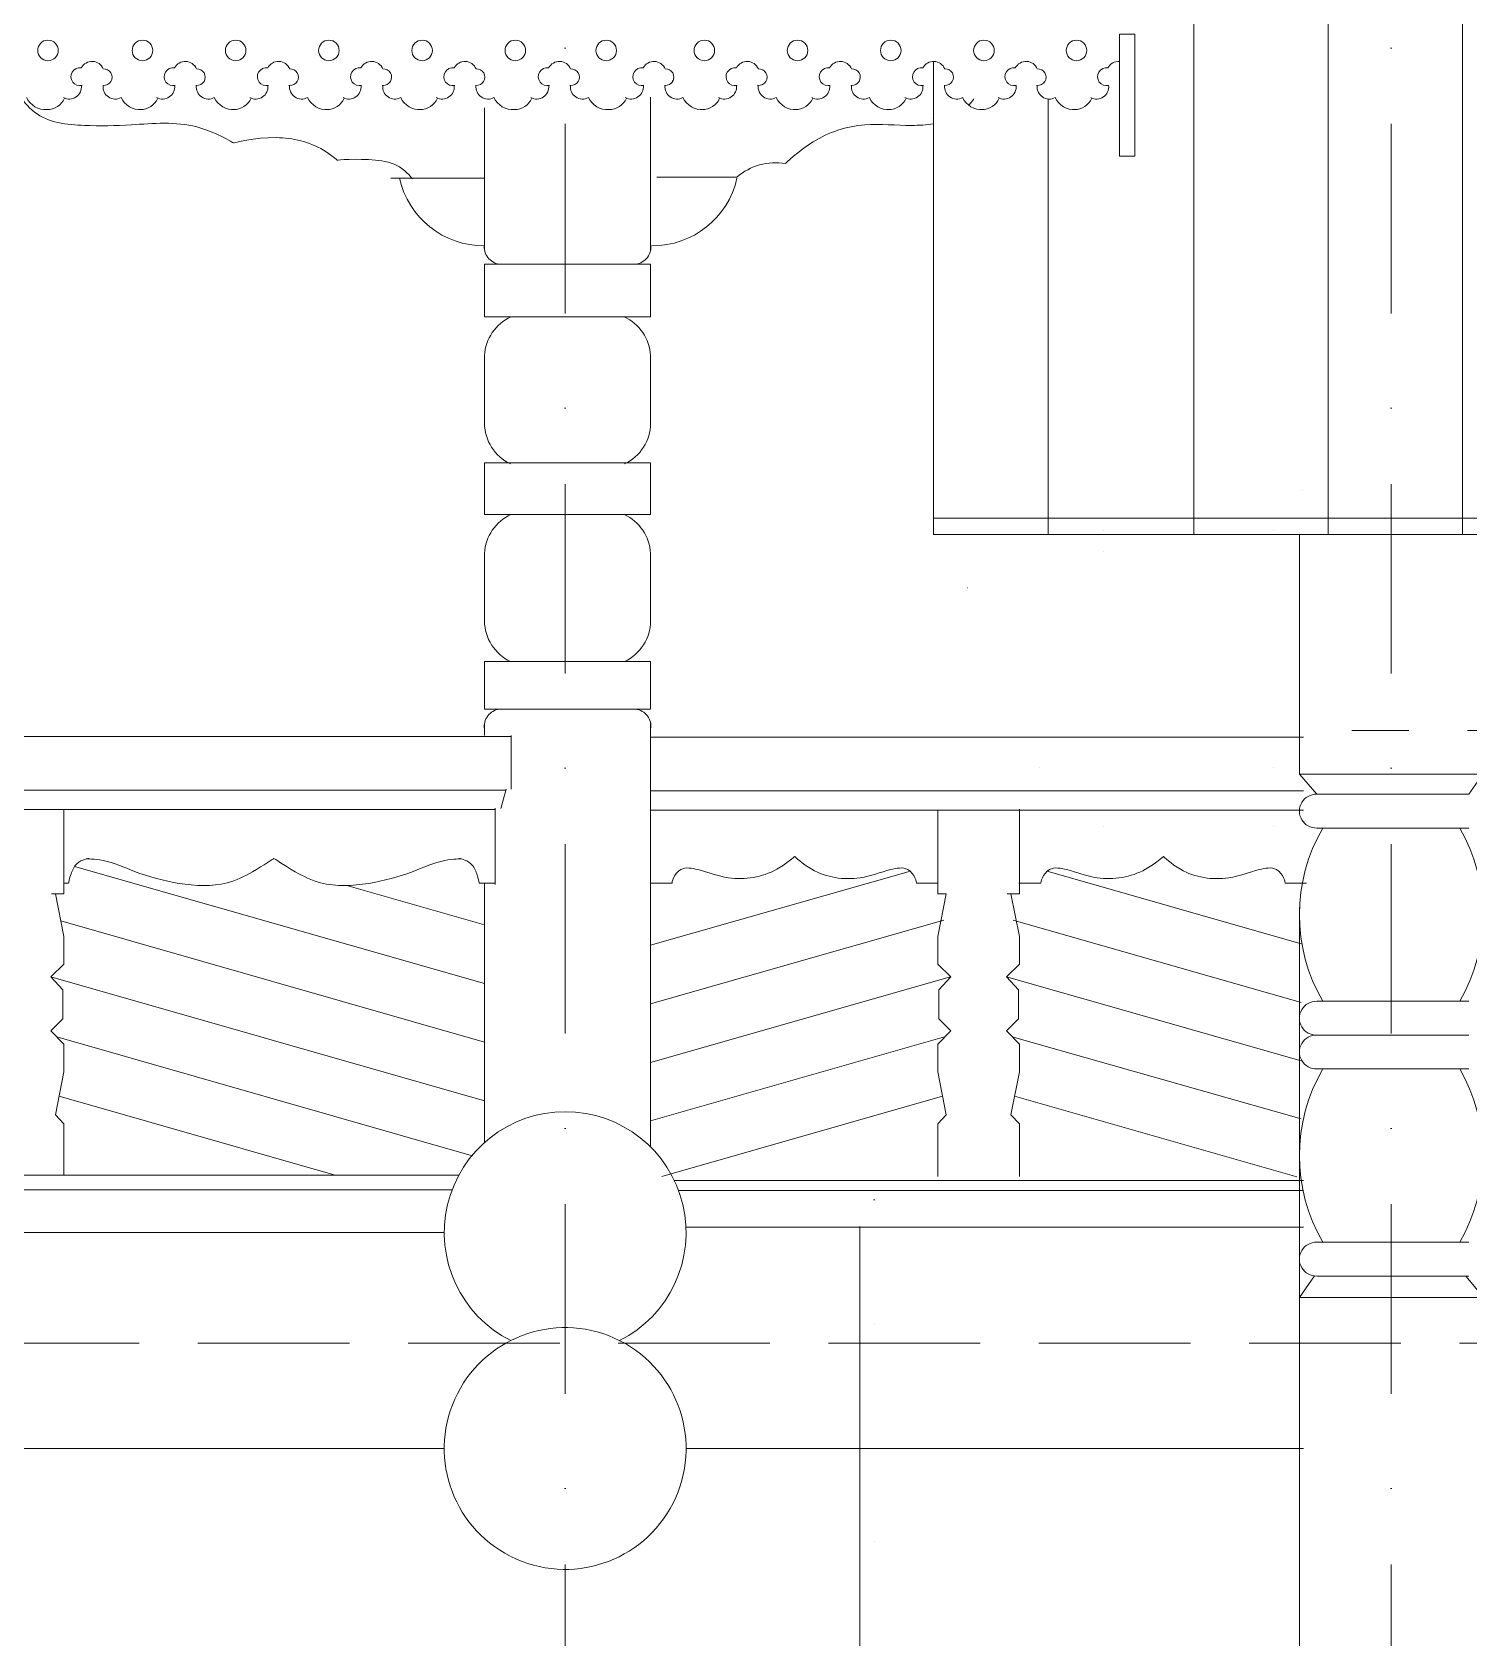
# Model space of a CAD drawing. Header units: millimetres. Extents: x 2399 to 111977, y 1313 to 59551.
# Drawn here: x 104448 to 107121, y 31197 to 34186 of the extents above; entities that cross this region are included whole.
import ezdxf

# ---------------------------------------------------------------- set-up
doc = ezdxf.new("R2010")
doc.units = ezdxf.units.MM
for name, pattern in [('Крупный пунктир', [634.99999, 0, -634.99999]), ('Невидимая', [391.222223, 282.222223, -109]), ('Штрихпунктирная', [670.277762, 352.777767, -176.388884, 0, -141.111112])]:
    doc.linetypes.add(name, pattern=pattern)
doc.layers.add('main line', color=7, linetype='Continuous', lineweight=13)

msp = doc.modelspace()

# ---------------------------------------------------------------- linework, layer by layer
at = {"layer": 'main line', "color": 7, "linetype": 'Continuous', "lineweight": 13}
for p, q in [((106609.5711, 33250.5556), (106609.5711, 34933.2878)), ((106859.5711, 33250.5556), (106859.5711, 34933.2878)), ((107109.5711, 33250.5556), (107109.5711, 34933.2878)), ((106471.2698, 34182.0647), (106471.2698, 33955.0295)), ((106499.8866, 34182.0647), (106471.2698, 34182.0647)), ((106499.8866, 33955.0295), (106499.8866, 34182.0647)), ((106125.3454, 33250.5556), (106125.3454, 34131.364)), ((105639.3514, 34093.0499), (105639.3514, 34095.5481)), ((105598.9423, 33780.7071), (105598.9423, 34064.7463)), ((106338.6589, 33250.5556), (106338.6589, 34061.3954)), ((105289.8298, 33780.7071), (105289.8298, 34045.2227)), ((106471.2698, 33955.0295), (106499.8866, 33955.0295)), ((105610.2961, 33916.2091), (105759.5966, 33916.2091)), ((105289.8298, 33656.1504), (105289.8298, 33754.0654)), ((105289.8298, 33754.0654), (105598.9423, 33754.0654)), ((105598.9423, 33656.1504), (105598.9423, 33754.0654)), ((105289.8298, 33656.1504), (105598.9423, 33656.1504)), ((105289.8298, 33457.8088), (105289.8298, 33583.6037)), ((105598.9423, 33457.8088), (105598.9423, 33583.6037)), ((105598.9423, 33457.8088), (105598.9423, 33583.6037)), ((105289.8298, 33288.2381), (105289.8298, 33383.9204)), ((105289.8298, 33383.9204), (105598.9423, 33383.9204)), ((105598.9423, 33288.2381), (105598.9423, 33383.9204)), ((105289.8298, 33288.2381), (105598.9423, 33288.2381)), ((109609.5711, 33281.2261), (106125.3454, 33281.2261)), ((109609.5711, 33250.5556), (106125.3454, 33250.5556)), ((106806.0837, 33250.5556), (106806.0837, 32804.4376)), ((105289.8298, 33089.8966), (105289.8298, 33215.6914)), ((105598.9423, 33089.8966), (105598.9423, 33215.6914)), ((105598.9423, 33089.8966), (105598.9423, 33215.6914)), ((106806.0837, 33230.2291), (106806.0837, 32804.4376)), ((105289.8298, 32925.6526), (105289.8298, 33014.3259)), ((105289.8298, 33014.3259), (105598.9423, 33014.3259)), ((105598.9423, 32925.6526), (105598.9423, 33014.3259)), ((105289.8298, 32925.6526), (105598.9423, 32925.6526)), ((105289.8298, 32876.4857), (105289.8298, 32899.0109)), ((105598.9423, 32110.4894), (105598.9423, 32899.0109)), ((105339.4876, 32874.9179), (103479.6821, 32874.9179)), ((105339.4876, 32876.4857), (105339.4876, 32776.6149)), ((105598.9423, 32873.6148), (106813.5056, 32873.6148)), ((106838.295, 32767.2861), (106806.0837, 32804.4376)), ((107147.5503, 32804.4376), (106806.0837, 32804.4376)), ((106838.295, 32767.2861), (106806.0837, 32804.4376)), ((107121.3472, 32767.2861), (107147.5503, 32804.4376)), ((105329.7707, 32775.047), (103479.6821, 32775.047)), ((105330.1908, 32776.6149), (105320.5572, 32740.6618)), ((105598.9423, 32773.744), (106813.5056, 32773.744)), ((107121.3472, 32767.2861), (106838.295, 32767.2861)), ((107121.3472, 32767.2861), (106838.295, 32767.2861)), ((107121.3472, 32767.2861), (106838.295, 32767.2861)), ((107121.3472, 32767.2861), (106838.295, 32767.2861)), ((105309.7088, 32739.094), (103503.1365, 32739.094)), ((104507.0796, 32739.5555), (104507.0796, 32582.0589)), ((105309.7088, 32741.1233), (105309.7088, 32599.048)), ((105598.9423, 32737.7909), (106813.5056, 32737.7909)), ((106133.5207, 32736.5035), (106133.5207, 32582.0589)), ((106284.9765, 32739.5555), (106284.9765, 32582.0589)), ((106806.0837, 32737.8097), (106806.0837, 32733.862)), ((106806.0837, 32737.8097), (106806.0837, 32733.862)), ((106838.295, 32704.3856), (107121.3472, 32704.3856)), ((106838.295, 32704.3856), (107121.3472, 32704.3856)), ((106838.295, 32704.3856), (107121.3472, 32704.3856)), ((106838.295, 32704.3856), (107121.3472, 32704.3856)), ((105289.8298, 32414.8874), (104527.2741, 32632.9916)), ((105598.9423, 32486.0821), (106082.2363, 32624.3642)), ((106809.149, 32488.8727), (106336.7522, 32624.0369)), ((104507.0796, 32582.0589), (104484.1458, 32582.0589)), ((104491.4912, 32582.0589), (104507.0796, 32502.3137)), ((104507.0796, 32601.7128), (104515.9531, 32601.7128)), ((105289.8298, 32523.9046), (105033.4363, 32597.265)), ((105309.7088, 32601.7128), (105280.128, 32601.7128)), ((105289.8298, 32118.8403), (105289.8298, 32601.7128)), ((105598.9423, 32601.7128), (105638.7003, 32601.7128)), ((106133.5207, 32601.7128), (106093.7627, 32601.7128)), ((106149.109, 32582.0589), (106133.5207, 32582.0589)), ((106149.109, 32582.0589), (106133.5207, 32502.3137)), ((106284.9765, 32582.0589), (106262.0427, 32582.0589)), ((106269.3882, 32582.0589), (106284.9765, 32502.3137)), ((106284.324, 32601.7128), (106324.082, 32601.7128)), ((106284.9765, 32601.7128), (106324.7345, 32601.7128)), ((106819.5549, 32601.7128), (106779.7969, 32601.7128)), ((106806.0837, 32556.6521), (106806.0837, 31248.3266)), ((105289.8298, 32305.8703), (104501.3813, 32531.4644)), ((105598.9423, 32377.0649), (106144.354, 32533.1204)), ((106809.149, 32379.8556), (106273.4906, 32533.1204)), ((104507.0796, 32502.3137), (104507.0796, 32450.8703)), ((106133.5207, 32502.3137), (106133.5207, 32450.8703)), ((106284.9765, 32502.3137), (106284.9765, 32450.8703)), ((104507.0796, 32450.8703), (104483.0442, 32427.3757)), ((106133.5207, 32450.8703), (106157.556, 32427.3757)), ((106284.9765, 32450.8703), (106260.9411, 32427.3757)), ((104483.0442, 32427.3757), (104505.464, 32403.4063)), ((105289.8298, 32196.8531), (104483.1284, 32427.6699)), ((104505.464, 32403.4063), (104505.464, 32349.4395)), ((105598.9423, 32268.0478), (106156.8194, 32427.6699)), ((106157.556, 32427.3757), (106135.1362, 32403.4063)), ((106135.1362, 32403.4063), (106135.1362, 32349.4395)), ((106260.9411, 32427.3757), (106283.361, 32403.4063)), ((106809.149, 32270.8384), (106261.0253, 32427.6699)), ((106283.361, 32403.4063), (106283.361, 32349.4395)), ((107121.3472, 32381.7772), (106838.295, 32381.7772)), ((107121.3472, 32381.7772), (106838.295, 32381.7772)), ((104482.9487, 32326.9242), (104505.464, 32349.4395)), ((106157.6515, 32326.9242), (106135.1362, 32349.4395)), ((106260.8456, 32326.9242), (106283.361, 32349.4395)), ((104507.0796, 32301.9756), (104482.9487, 32326.9242)), ((105264.834, 32094.9878), (104493.9416, 32315.5588)), ((105598.9423, 32159.0306), (106146.0061, 32315.5588)), ((106133.5207, 32301.9756), (106157.6515, 32326.9242)), ((106284.9765, 32301.9756), (106260.8456, 32326.9242)), ((106809.149, 32162.7499), (106271.8386, 32315.5588)), ((106838.295, 32318.8767), (107121.3472, 32318.8767)), ((107121.3472, 32318.8767), (106838.295, 32318.8767)), ((107121.3472, 32318.8767), (106838.295, 32318.8767)), ((106838.295, 32318.8767), (107121.3472, 32318.8767)), ((104507.0796, 32250.5322), (104507.0796, 32301.9756)), ((106133.5207, 32250.5322), (106133.5207, 32301.9756)), ((106284.9765, 32250.5322), (106284.9765, 32301.9756)), ((106838.295, 32255.9762), (107121.3472, 32255.9762)), ((106838.295, 32255.9762), (107121.3472, 32255.9762)), ((104491.4912, 32170.787), (104507.0796, 32250.5322)), ((106149.109, 32170.787), (106133.5207, 32250.5322)), ((106269.3882, 32170.787), (106284.9765, 32250.5322)), ((105011.7484, 32058.3846), (104498.24, 32205.3117)), ((105619.7916, 32055.9789), (106141.7077, 32205.3117)), ((106801.3374, 32055.0392), (106276.1369, 32205.3117)), ((104491.4912, 32170.787), (104507.0796, 32154.0257)), ((106149.109, 32170.787), (106133.3272, 32154.0257)), ((106269.3882, 32170.787), (106284.9765, 32154.0257)), ((104507.0796, 32154.0257), (104507.0796, 32058.3846)), ((106133.5207, 32154.2895), (106133.5207, 32055.9789)), ((106284.9765, 32154.0257), (106284.9765, 32055.9789)), ((105242.1086, 32058.3846), (103535.5029, 32058.3846)), ((105642.8954, 32048.4575), (106813.5056, 32048.4575)), ((105229.5419, 32030.9133), (103515.7974, 32030.9133)), ((105650.89, 32029.6102), (106813.5056, 32029.6102)), ((105664.7295, 31961.6963), (106813.5056, 31961.6963)), ((105987.9623, 31962.3715), (105987.9623, 31147.551)), ((105214.9716, 31951.2621), (103515.7974, 31951.2621)), ((106838.295, 31933.3678), (107121.3472, 31933.3678)), ((106838.295, 31933.3678), (107121.3472, 31933.3678)), ((106838.295, 31933.3678), (107121.3472, 31933.3678)), ((106838.295, 31933.3678), (107121.3472, 31933.3678)), ((106834.2009, 31870.6284), (106806.0837, 31830.607)), ((106834.2009, 31870.6284), (106806.0837, 31830.607)), ((107121.3472, 31870.4673), (106838.295, 31870.4673)), ((107121.3472, 31870.4673), (106838.295, 31870.4673)), ((107121.3472, 31870.4673), (106838.295, 31870.4673)), ((107121.3472, 31870.4673), (106838.295, 31870.4673)), ((107115.8246, 31870.4673), (107147.5503, 31832.5818)), ((107115.8246, 31870.4673), (107147.5503, 31832.5818)), ((106806.0837, 31830.607), (106806.0837, 30525.4443)), ((106806.0837, 31830.607), (107147.5503, 31830.607)), ((106806.0837, 31698.5962), (106806.0837, 31245.0784)), ((102664.9716, 31549.4066), (105214.9716, 31549.4066)), ((105664.9716, 31549.4066), (106813.5056, 31549.4066))]:
    msp.add_line(p, q, dxfattribs=at)
at = {"layer": 'main line', "color": 7, "linetype": 'Штрихпунктирная', "lineweight": 13}
for p, q in [((105439.9716, 34685.5026), (105439.9716, 28033.4466)), ((106976.817, 34685.5026), (106976.817, 28033.4466))]:
    msp.add_line(p, q, dxfattribs=at)
at = {"layer": 'main line', "color": 7, "linetype": 'Крупный пунктир', "lineweight": 13}
for p, q in [((106121.5064, 34026.8244), (106121.5064, 34131.0493)), ((106121.5064, 34026.8244), (106121.5064, 34131.0493)), ((106440.6957, 33219.1503), (106811.5522, 33332.6273)), ((106811.5522, 33332.6273), (106758.3197, 32816.272)), ((106440.6957, 33258.1018), (106440.6957, 32707.9609)), ((106758.3197, 33258.1018), (106440.6957, 33258.1018)), ((106758.3197, 32707.9609), (106758.3197, 33258.1018)), ((106188.7319, 33151.6368), (106440.6957, 33219.1503)), ((106321.8131, 32816.272), (106188.7319, 33151.6368)), ((106758.3197, 32816.272), (106321.8131, 32816.272)), ((106440.6957, 32707.9609), (106758.3197, 32707.9609)), ((105639.3514, 32012.3017), (106013.9916, 32012.3017)), ((105639.3514, 32012.3017), (106014.9797, 32012.3017)), ((105639.3514, 32012.3017), (106013.9916, 32012.3017)), ((106014.9797, 32012.3017), (106014.9797, 30821.361)), ((106014.9797, 31147.551), (106014.9797, 32012.3017))]:
    msp.add_line(p, q, dxfattribs=at)
at = {"layer": 'main line', "color": 7, "linetype": 'Невидимая', "lineweight": 13}
for p, q in [((110530.8381, 32886.0724), (106903.8047, 32886.0724)), ((84803.9832, 31745.4206), (111820.92, 31745.4206))]:
    msp.add_line(p, q, dxfattribs=at)
at = {"layer": 'main line', "color": 7, "linetype": 'Continuous', "lineweight": 13, "flags": 128}
for points in [[(104541.0793, 34086.7064, -1.219803903), (104539.6489, 34119.3883, -0.63216014), (104580.6129, 34117.3901, -1.067465283), (104580.3782, 34086.7064, 0.60309642), (104613.7699, 34063.9402)], [(104541.0793, 34086.7064, -1.219803903), (104539.6489, 34119.3883, -0.63216014), (104580.6129, 34117.3901, -1.067465283), (104580.3782, 34086.7064, 0.60309642), (104613.7699, 34063.9402)], [(104541.0793, 34086.7064, -1.219803903), (104539.6489, 34119.3883, -0.63216014), (104580.6129, 34117.3901, -1.067465283), (104580.3782, 34086.7064, 0.60309642), (104613.7699, 34063.9402)], [(104541.0793, 34086.7064, -1.219803903), (104539.6489, 34119.3883, -0.63216014), (104580.6129, 34117.3901, -1.067465283), (104580.3782, 34086.7064, 0.60309642), (104613.7699, 34063.9402)], [(104541.0793, 34086.7064, -1.219803903), (104539.6489, 34119.3883, -0.63216014), (104580.6129, 34117.3901, -1.067465283), (104580.3782, 34086.7064, 0.60309642), (104613.7699, 34063.9402)], [(104541.0793, 34086.7064, -1.219803903), (104539.6489, 34119.3883, -0.63216014), (104580.6129, 34117.3901, -1.067465283), (104580.3782, 34086.7064, 0.60309642), (104613.7699, 34063.9402)], [(104714.4913, 34086.7064, -1.219803903), (104713.0609, 34119.3883, -0.63216014), (104754.0249, 34117.3901, -1.067465283), (104753.7901, 34086.7064, 0.60309642), (104787.1819, 34063.9402)], [(104714.4913, 34086.7064, -1.219803903), (104713.0609, 34119.3883, -0.63216014), (104754.0249, 34117.3901, -1.067465283), (104753.7901, 34086.7064, 0.60309642), (104787.1819, 34063.9402)], [(104714.4913, 34086.7064, -1.219803903), (104713.0609, 34119.3883, -0.63216014), (104754.0249, 34117.3901, -1.067465283), (104753.7901, 34086.7064, 0.60309642), (104787.1819, 34063.9402)], [(104714.4913, 34086.7064, -1.219803903), (104713.0609, 34119.3883, -0.63216014), (104754.0249, 34117.3901, -1.067465283), (104753.7901, 34086.7064, 0.60309642), (104787.1819, 34063.9402)], [(104714.4913, 34086.7064, -1.219803903), (104713.0609, 34119.3883, -0.63216014), (104754.0249, 34117.3901, -1.067465283), (104753.7901, 34086.7064, 0.60309642), (104787.1819, 34063.9402)], [(104714.4913, 34086.7064, -1.219803903), (104713.0609, 34119.3883, -0.63216014), (104754.0249, 34117.3901, -1.067465283), (104753.7901, 34086.7064, 0.60309642), (104787.1819, 34063.9402)], [(104887.9033, 34086.7064, -1.219803903), (104886.4728, 34119.3883, -0.63216014), (104927.4368, 34117.3901, -1.067465283), (104927.2021, 34086.7064, 0.60309642), (104960.5938, 34063.9402)], [(104887.9033, 34086.7064, -1.219803903), (104886.4728, 34119.3883, -0.63216014), (104927.4368, 34117.3901, -1.067465283), (104927.2021, 34086.7064, 0.60309642), (104960.5938, 34063.9402)], [(104887.9033, 34086.7064, -1.219803903), (104886.4728, 34119.3883, -0.63216014), (104927.4368, 34117.3901, -1.067465283), (104927.2021, 34086.7064, 0.60309642), (104960.5938, 34063.9402)], [(104887.9033, 34086.7064, -1.219803903), (104886.4728, 34119.3883, -0.63216014), (104927.4368, 34117.3901, -1.067465283), (104927.2021, 34086.7064, 0.60309642), (104960.5938, 34063.9402)], [(104887.9033, 34086.7064, -1.219803903), (104886.4728, 34119.3883, -0.63216014), (104927.4368, 34117.3901, -1.067465283), (104927.2021, 34086.7064, 0.60309642), (104960.5938, 34063.9402)], [(104887.9033, 34086.7064, -1.219803903), (104886.4728, 34119.3883, -0.63216014), (104927.4368, 34117.3901, -1.067465283), (104927.2021, 34086.7064, 0.60309642), (104960.5938, 34063.9402)], [(105061.3152, 34086.7064, -1.219803903), (105059.8848, 34119.3883, -0.63216014), (105100.8488, 34117.3901, -1.067465283), (105100.6141, 34086.7064, 0.60309642), (105134.0058, 34063.9402)], [(105061.3152, 34086.7064, -1.219803903), (105059.8848, 34119.3883, -0.63216014), (105100.8488, 34117.3901, -1.067465283), (105100.6141, 34086.7064, 0.60309642), (105134.0058, 34063.9402)], [(105061.3152, 34086.7064, -1.219803903), (105059.8848, 34119.3883, -0.63216014), (105100.8488, 34117.3901, -1.067465283), (105100.6141, 34086.7064, 0.60309642), (105134.0058, 34063.9402)], [(105061.3152, 34086.7064, -1.219803903), (105059.8848, 34119.3883, -0.63216014), (105100.8488, 34117.3901, -1.067465283), (105100.6141, 34086.7064, 0.60309642), (105134.0058, 34063.9402)], [(105061.3152, 34086.7064, -1.219803903), (105059.8848, 34119.3883, -0.63216014), (105100.8488, 34117.3901, -1.067465283), (105100.6141, 34086.7064, 0.60309642), (105134.0058, 34063.9402)], [(105061.3152, 34086.7064, -1.219803903), (105059.8848, 34119.3883, -0.63216014), (105100.8488, 34117.3901, -1.067465283), (105100.6141, 34086.7064, 0.60309642), (105134.0058, 34063.9402)], [(105234.7272, 34086.7064, -1.219803903), (105233.2968, 34119.3883, -0.63216014), (105274.2608, 34117.3901, -1.067465283), (105274.026, 34086.7064, 0.60309642), (105307.4178, 34063.9402)], [(105234.7272, 34086.7064, -1.219803903), (105233.2968, 34119.3883, -0.63216014), (105274.2608, 34117.3901, -1.067465283), (105274.026, 34086.7064, 0.60309642), (105307.4178, 34063.9402)], [(105234.7272, 34086.7064, -1.219803903), (105233.2968, 34119.3883, -0.63216014), (105274.2608, 34117.3901, -1.067465283), (105274.026, 34086.7064, 0.60309642), (105307.4178, 34063.9402)], [(105234.7272, 34086.7064, -1.219803903), (105233.2968, 34119.3883, -0.63216014), (105274.2608, 34117.3901, -1.067465283), (105274.026, 34086.7064, 0.60309642), (105307.4178, 34063.9402)], [(105234.7272, 34086.7064, -1.219803903), (105233.2968, 34119.3883, -0.63216014), (105274.2608, 34117.3901, -1.067465283), (105274.026, 34086.7064, 0.60309642), (105307.4178, 34063.9402)], [(105234.7272, 34086.7064, -1.219803903), (105233.2968, 34119.3883, -0.63216014), (105274.2608, 34117.3901, -1.067465283), (105274.026, 34086.7064, 0.60309642), (105307.4178, 34063.9402)], [(105410.5939, 34086.7064, -1.219803903), (105409.1634, 34119.3883, -0.63216014), (105450.1275, 34117.3901, -1.067465283), (105449.8927, 34086.7064, 0.60309642), (105483.2845, 34063.9402)], [(105410.5939, 34086.7064, -1.219803903), (105409.1634, 34119.3883, -0.63216014), (105450.1275, 34117.3901, -1.067465283), (105449.8927, 34086.7064, 0.60309642), (105483.2845, 34063.9402)], [(105410.5939, 34086.7064, -1.219803903), (105409.1634, 34119.3883, -0.63216014), (105450.1275, 34117.3901, -1.067465283), (105449.8927, 34086.7064, 0.60309642), (105483.2845, 34063.9402)], [(105410.5939, 34086.7064, -1.219803903), (105409.1634, 34119.3883, -0.63216014), (105450.1275, 34117.3901, -1.067465283), (105449.8927, 34086.7064, 0.60309642), (105483.2845, 34063.9402)], [(105410.5939, 34086.7064, -1.219803903), (105409.1634, 34119.3883, -0.63216014), (105450.1275, 34117.3901, -1.067465283), (105449.8927, 34086.7064, 0.60309642), (105483.2845, 34063.9402)], [(105410.5939, 34086.7064, -1.219803903), (105409.1634, 34119.3883, -0.63216014), (105450.1275, 34117.3901, -1.067465283), (105449.8927, 34086.7064, 0.60309642), (105483.2845, 34063.9402)], [(105586.4606, 34086.7064, -1.219803903), (105585.0301, 34119.3883, -0.63216014), (105625.9942, 34117.3901, -1.067465283), (105625.7594, 34086.7064, 0.60309642), (105659.1512, 34063.9402)], [(105586.4606, 34086.7064, -1.219803903), (105585.0301, 34119.3883, -0.63216014), (105625.9942, 34117.3901, -1.067465283), (105625.7594, 34086.7064, 0.60309642), (105659.1512, 34063.9402)], [(105586.4606, 34086.7064, -1.219803903), (105585.0301, 34119.3883, -0.63216014), (105625.9942, 34117.3901, -1.067465283), (105625.7594, 34086.7064, 0.60309642), (105659.1512, 34063.9402)], [(105586.4606, 34086.7064, -1.219803903), (105585.0301, 34119.3883, -0.63216014), (105625.9942, 34117.3901, -1.067465283), (105625.7594, 34086.7064, 0.60309642), (105659.1512, 34063.9402)], [(105586.4606, 34086.7064, -1.219803903), (105585.0301, 34119.3883, -0.63216014), (105625.9942, 34117.3901, -1.067465283), (105625.7594, 34086.7064, 0.60309642), (105659.1512, 34063.9402)], [(105586.4606, 34086.7064, -1.219803903), (105585.0301, 34119.3883, -0.63216014), (105625.9942, 34117.3901, -1.067465283), (105625.7594, 34086.7064, 0.60309642), (105659.1512, 34063.9402)], [(105759.8726, 34086.7064, -1.219803903), (105758.4421, 34119.3883, -0.63216014), (105799.4061, 34117.3901, -1.067465283), (105799.1714, 34086.7064, 0.60309642), (105832.5631, 34063.9402)], [(105759.8726, 34086.7064, -1.219803903), (105758.4421, 34119.3883, -0.63216014), (105799.4061, 34117.3901, -1.067465283), (105799.1714, 34086.7064, 0.60309642), (105832.5631, 34063.9402)], [(105759.8726, 34086.7064, -1.219803903), (105758.4421, 34119.3883, -0.63216014), (105799.4061, 34117.3901, -1.067465283), (105799.1714, 34086.7064, 0.60309642), (105832.5631, 34063.9402)], [(105759.8726, 34086.7064, -1.219803903), (105758.4421, 34119.3883, -0.63216014), (105799.4061, 34117.3901, -1.067465283), (105799.1714, 34086.7064, 0.60309642), (105832.5631, 34063.9402)], [(105759.8726, 34086.7064, -1.219803903), (105758.4421, 34119.3883, -0.63216014), (105799.4061, 34117.3901, -1.067465283), (105799.1714, 34086.7064, 0.60309642), (105832.5631, 34063.9402)], [(105759.8726, 34086.7064, -1.219803903), (105758.4421, 34119.3883, -0.63216014), (105799.4061, 34117.3901, -1.067465283), (105799.1714, 34086.7064, 0.60309642), (105832.5631, 34063.9402)], [(105933.2845, 34086.7064, -1.219803903), (105931.8541, 34119.3883, -0.63216014), (105972.8181, 34117.3901, -1.067465283), (105972.5833, 34086.7064, 0.60309642), (106005.9751, 34063.9402)], [(105933.2845, 34086.7064, -1.219803903), (105931.8541, 34119.3883, -0.63216014), (105972.8181, 34117.3901, -1.067465283), (105972.5833, 34086.7064, 0.60309642), (106005.9751, 34063.9402)], [(105933.2845, 34086.7064, -1.219803903), (105931.8541, 34119.3883, -0.63216014), (105972.8181, 34117.3901, -1.067465283), (105972.5833, 34086.7064, 0.60309642), (106005.9751, 34063.9402)], [(105933.2845, 34086.7064, -1.219803903), (105931.8541, 34119.3883, -0.63216014), (105972.8181, 34117.3901, -1.067465283), (105972.5833, 34086.7064, 0.60309642), (106005.9751, 34063.9402)], [(105933.2845, 34086.7064, -1.219803903), (105931.8541, 34119.3883, -0.63216014), (105972.8181, 34117.3901, -1.067465283), (105972.5833, 34086.7064, 0.60309642), (106005.9751, 34063.9402)], [(105933.2845, 34086.7064, -1.219803903), (105931.8541, 34119.3883, -0.63216014), (105972.8181, 34117.3901, -1.067465283), (105972.5833, 34086.7064, 0.60309642), (106005.9751, 34063.9402)], [(106106.6965, 34086.7064, -1.219803903), (106105.266, 34119.3883, -0.63216014), (106146.2301, 34117.3901, -1.067465283), (106145.9953, 34086.7064, 0.60309642), (106179.3871, 34063.9402)], [(106106.6965, 34086.7064, -1.219803903), (106105.266, 34119.3883, -0.63216014), (106146.2301, 34117.3901, -1.067465283), (106145.9953, 34086.7064, 0.60309642), (106179.3871, 34063.9402)], [(106106.6965, 34086.7064, -1.219803903), (106105.266, 34119.3883, -0.63216014), (106146.2301, 34117.3901, -1.067465283), (106145.9953, 34086.7064, 0.60309642), (106179.3871, 34063.9402)], [(106106.6965, 34086.7064, -1.219803903), (106105.266, 34119.3883, -0.63216014), (106146.2301, 34117.3901, -1.067465283), (106145.9953, 34086.7064, 0.60309642), (106179.3871, 34063.9402)], [(106106.6965, 34086.7064, -1.219803903), (106105.266, 34119.3883, -0.63216014), (106146.2301, 34117.3901, -1.067465283), (106145.9953, 34086.7064, 0.60309642), (106179.3871, 34063.9402)], [(106106.6965, 34086.7064, -1.219803903), (106105.266, 34119.3883, -0.63216014), (106146.2301, 34117.3901, -1.067465283), (106145.9953, 34086.7064, 0.60309642), (106179.3871, 34063.9402)], [(106278.9107, 34086.7064, -1.219803903), (106277.4803, 34119.3883, -0.63216014), (106318.4443, 34117.3901, -1.067465283), (106318.2096, 34086.7064, 0.60309642), (106351.6013, 34063.9402)], [(106278.9107, 34086.7064, -1.219803903), (106277.4803, 34119.3883, -0.63216014), (106318.4443, 34117.3901, -1.067465283), (106318.2096, 34086.7064, 0.60309642), (106351.6013, 34063.9402)], [(106278.9107, 34086.7064, -1.219803903), (106277.4803, 34119.3883, -0.63216014), (106318.4443, 34117.3901, -1.067465283), (106318.2096, 34086.7064, 0.60309642), (106351.6013, 34063.9402)], [(106278.9107, 34086.7064, -1.219803903), (106277.4803, 34119.3883, -0.63216014), (106318.4443, 34117.3901, -1.067465283), (106318.2096, 34086.7064, 0.60309642), (106351.6013, 34063.9402)], [(106278.9107, 34086.7064, -1.219803903), (106277.4803, 34119.3883, -0.63216014), (106318.4443, 34117.3901, -1.067465283), (106318.2096, 34086.7064, 0.60309642), (106351.6013, 34063.9402)], [(106278.9107, 34086.7064, -1.219803903), (106277.4803, 34119.3883, -0.63216014), (106318.4443, 34117.3901, -1.067465283), (106318.2096, 34086.7064, 0.60309642), (106351.6013, 34063.9402)], [(106451.125, 34086.7064, -1.219803903), (106449.6946, 34119.3883, -0.295103851), (106471.2698, 34131.3099)], [(106451.125, 34086.7064, -1.219803903), (106449.6946, 34119.3883, -0.295103851), (106471.2698, 34131.3099)], [(106451.125, 34086.7064, -1.219803903), (106449.6946, 34119.3883, -0.295103851), (106471.2698, 34131.3099)], [(106451.125, 34086.7064, -1.219803903), (106449.6946, 34119.3883, -0.295103851), (106471.2698, 34131.3099)], [(106451.125, 34086.7064, -1.219803903), (106449.6946, 34119.3883, -0.295103851), (106471.2698, 34131.3099)], [(106451.125, 34086.7064, -1.219803903), (106449.6946, 34119.3883, -0.295103851), (106471.2698, 34131.3099)], [(104539.8816, 34086.7064, -0.60309642), (104506.4899, 34063.9402)], [(104539.8816, 34086.7064, -0.60309642), (104506.4899, 34063.9402)], [(104539.8816, 34086.7064, -0.60309642), (104506.4899, 34063.9402)], [(104539.8816, 34086.7064, -0.60309642), (104506.4899, 34063.9402)], [(104539.8816, 34086.7064, -0.60309642), (104506.4899, 34063.9402)], [(104539.8816, 34086.7064, -0.60309642), (104506.4899, 34063.9402)], [(104713.2936, 34086.7064, -0.60309642), (104679.9018, 34063.9402)], [(104713.2936, 34086.7064, -0.60309642), (104679.9018, 34063.9402)], [(104713.2936, 34086.7064, -0.60309642), (104679.9018, 34063.9402)], [(104713.2936, 34086.7064, -0.60309642), (104679.9018, 34063.9402)], [(104713.2936, 34086.7064, -0.60309642), (104679.9018, 34063.9402)], [(104713.2936, 34086.7064, -0.60309642), (104679.9018, 34063.9402)], [(104752.5924, 34086.7064, 0.017938026), (104753.7638, 34086.4626)], [(104752.5924, 34086.7064, 0.017938026), (104753.7638, 34086.4626)], [(104752.5924, 34086.7064, 0.017938026), (104753.7638, 34086.4626)], [(104752.5924, 34086.7064, 0.017938026), (104753.7638, 34086.4626)], [(104752.5924, 34086.7064, 0.017938026), (104753.7638, 34086.4626)], [(104752.5924, 34086.7064, 0.017938026), (104753.7638, 34086.4626)], [(104886.7056, 34086.7064, -0.60309642), (104853.3138, 34063.9402)], [(104886.7056, 34086.7064, -0.60309642), (104853.3138, 34063.9402)], [(104886.7056, 34086.7064, -0.60309642), (104853.3138, 34063.9402)], [(104886.7056, 34086.7064, -0.60309642), (104853.3138, 34063.9402)], [(104886.7056, 34086.7064, -0.60309642), (104853.3138, 34063.9402)], [(104886.7056, 34086.7064, -0.60309642), (104853.3138, 34063.9402)], [(104926.0044, 34086.7064, 0.017938026), (104927.1757, 34086.4626)], [(104926.0044, 34086.7064, 0.017938026), (104927.1757, 34086.4626)], [(104926.0044, 34086.7064, 0.017938026), (104927.1757, 34086.4626)], [(104926.0044, 34086.7064, 0.017938026), (104927.1757, 34086.4626)], [(104926.0044, 34086.7064, 0.017938026), (104927.1757, 34086.4626)], [(104926.0044, 34086.7064, 0.017938026), (104927.1757, 34086.4626)], [(105060.1175, 34086.7064, -0.60309642), (105026.7258, 34063.9402)], [(105060.1175, 34086.7064, -0.60309642), (105026.7258, 34063.9402)], [(105060.1175, 34086.7064, -0.60309642), (105026.7258, 34063.9402)], [(105060.1175, 34086.7064, -0.60309642), (105026.7258, 34063.9402)], [(105060.1175, 34086.7064, -0.60309642), (105026.7258, 34063.9402)], [(105060.1175, 34086.7064, -0.60309642), (105026.7258, 34063.9402)], [(105099.4163, 34086.7064, 0.017938026), (105100.5877, 34086.4626)], [(105099.4163, 34086.7064, 0.017938026), (105100.5877, 34086.4626)], [(105099.4163, 34086.7064, 0.017938026), (105100.5877, 34086.4626)], [(105099.4163, 34086.7064, 0.017938026), (105100.5877, 34086.4626)], [(105099.4163, 34086.7064, 0.017938026), (105100.5877, 34086.4626)], [(105099.4163, 34086.7064, 0.017938026), (105100.5877, 34086.4626)], [(105233.5295, 34086.7064, -0.60309642), (105200.1377, 34063.9402)], [(105233.5295, 34086.7064, -0.60309642), (105200.1377, 34063.9402)], [(105233.5295, 34086.7064, -0.60309642), (105200.1377, 34063.9402)], [(105233.5295, 34086.7064, -0.60309642), (105200.1377, 34063.9402)], [(105233.5295, 34086.7064, -0.60309642), (105200.1377, 34063.9402)], [(105233.5295, 34086.7064, -0.60309642), (105200.1377, 34063.9402)], [(105272.8283, 34086.7064, 0.017938026), (105273.9997, 34086.4626)], [(105272.8283, 34086.7064, 0.017938026), (105273.9997, 34086.4626)], [(105272.8283, 34086.7064, 0.017938026), (105273.9997, 34086.4626)], [(105272.8283, 34086.7064, 0.017938026), (105273.9997, 34086.4626)], [(105272.8283, 34086.7064, 0.017938026), (105273.9997, 34086.4626)], [(105272.8283, 34086.7064, 0.017938026), (105273.9997, 34086.4626)], [(105409.3962, 34086.7064, -0.60309642), (105376.0044, 34063.9402)], [(105409.3962, 34086.7064, -0.60309642), (105376.0044, 34063.9402)], [(105409.3962, 34086.7064, -0.60309642), (105376.0044, 34063.9402)], [(105409.3962, 34086.7064, -0.60309642), (105376.0044, 34063.9402)], [(105409.3962, 34086.7064, -0.60309642), (105376.0044, 34063.9402)], [(105409.3962, 34086.7064, -0.60309642), (105376.0044, 34063.9402)], [(105448.695, 34086.7064, 0.017938026), (105449.8664, 34086.4626)], [(105448.695, 34086.7064, 0.017938026), (105449.8664, 34086.4626)], [(105448.695, 34086.7064, 0.017938026), (105449.8664, 34086.4626)], [(105448.695, 34086.7064, 0.017938026), (105449.8664, 34086.4626)], [(105448.695, 34086.7064, 0.017938026), (105449.8664, 34086.4626)], [(105448.695, 34086.7064, 0.017938026), (105449.8664, 34086.4626)], [(105585.2629, 34086.7064, -0.60309642), (105551.8711, 34063.9402)], [(105585.2629, 34086.7064, -0.60309642), (105551.8711, 34063.9402)], [(105585.2629, 34086.7064, -0.60309642), (105551.8711, 34063.9402)], [(105585.2629, 34086.7064, -0.60309642), (105551.8711, 34063.9402)], [(105585.2629, 34086.7064, -0.60309642), (105551.8711, 34063.9402)], [(105585.2629, 34086.7064, -0.60309642), (105551.8711, 34063.9402)], [(105624.5617, 34086.7064, 0.017938026), (105625.7331, 34086.4626)], [(105624.5617, 34086.7064, 0.017938026), (105625.7331, 34086.4626)], [(105624.5617, 34086.7064, 0.017938026), (105625.7331, 34086.4626)], [(105624.5617, 34086.7064, 0.017938026), (105625.7331, 34086.4626)], [(105624.5617, 34086.7064, 0.017938026), (105625.7331, 34086.4626)], [(105624.5617, 34086.7064, 0.017938026), (105625.7331, 34086.4626)], [(105758.6748, 34086.7064, -0.60309642), (105725.2831, 34063.9402)], [(105758.6748, 34086.7064, -0.60309642), (105725.2831, 34063.9402)], [(105758.6748, 34086.7064, -0.60309642), (105725.2831, 34063.9402)], [(105758.6748, 34086.7064, -0.60309642), (105725.2831, 34063.9402)], [(105758.6748, 34086.7064, -0.60309642), (105725.2831, 34063.9402)], [(105758.6748, 34086.7064, -0.60309642), (105725.2831, 34063.9402)], [(105797.9737, 34086.7064, 0.017938026), (105799.145, 34086.4626)], [(105797.9737, 34086.7064, 0.017938026), (105799.145, 34086.4626)], [(105797.9737, 34086.7064, 0.017938026), (105799.145, 34086.4626)], [(105797.9737, 34086.7064, 0.017938026), (105799.145, 34086.4626)], [(105797.9737, 34086.7064, 0.017938026), (105799.145, 34086.4626)], [(105797.9737, 34086.7064, 0.017938026), (105799.145, 34086.4626)], [(105932.0868, 34086.7064, -0.60309642), (105898.695, 34063.9402)], [(105932.0868, 34086.7064, -0.60309642), (105898.695, 34063.9402)], [(105932.0868, 34086.7064, -0.60309642), (105898.695, 34063.9402)], [(105932.0868, 34086.7064, -0.60309642), (105898.695, 34063.9402)], [(105932.0868, 34086.7064, -0.60309642), (105898.695, 34063.9402)], [(105932.0868, 34086.7064, -0.60309642), (105898.695, 34063.9402)], [(105971.3856, 34086.7064, 0.017938026), (105972.557, 34086.4626)], [(105971.3856, 34086.7064, 0.017938026), (105972.557, 34086.4626)], [(105971.3856, 34086.7064, 0.017938026), (105972.557, 34086.4626)], [(105971.3856, 34086.7064, 0.017938026), (105972.557, 34086.4626)], [(105971.3856, 34086.7064, 0.017938026), (105972.557, 34086.4626)], [(105971.3856, 34086.7064, 0.017938026), (105972.557, 34086.4626)], [(106105.4988, 34086.7064, -0.60309642), (106072.107, 34063.9402)], [(106105.4988, 34086.7064, -0.60309642), (106072.107, 34063.9402)], [(106105.4988, 34086.7064, -0.60309642), (106072.107, 34063.9402)], [(106105.4988, 34086.7064, -0.60309642), (106072.107, 34063.9402)], [(106105.4988, 34086.7064, -0.60309642), (106072.107, 34063.9402)], [(106105.4988, 34086.7064, -0.60309642), (106072.107, 34063.9402)], [(106144.7976, 34086.7064, 0.017938026), (106145.969, 34086.4626)], [(106144.7976, 34086.7064, 0.017938026), (106145.969, 34086.4626)], [(106144.7976, 34086.7064, 0.017938026), (106145.969, 34086.4626)], [(106144.7976, 34086.7064, 0.017938026), (106145.969, 34086.4626)], [(106144.7976, 34086.7064, 0.017938026), (106145.969, 34086.4626)], [(106144.7976, 34086.7064, 0.017938026), (106145.969, 34086.4626)], [(106278.9107, 34086.7064, -0.60309642), (106245.519, 34063.9402)], [(106278.9107, 34086.7064, -0.60309642), (106245.519, 34063.9402)], [(106278.9107, 34086.7064, -0.60309642), (106245.519, 34063.9402)], [(106278.9107, 34086.7064, -0.60309642), (106245.519, 34063.9402)], [(106278.9107, 34086.7064, -0.60309642), (106245.519, 34063.9402)], [(106278.9107, 34086.7064, -0.60309642), (106245.519, 34063.9402)], [(106317.0119, 34086.7064, 0.017938026), (106318.1832, 34086.4626)], [(106317.0119, 34086.7064, 0.017938026), (106318.1832, 34086.4626)], [(106317.0119, 34086.7064, 0.017938026), (106318.1832, 34086.4626)], [(106317.0119, 34086.7064, 0.017938026), (106318.1832, 34086.4626)], [(106317.0119, 34086.7064, 0.017938026), (106318.1832, 34086.4626)], [(106317.0119, 34086.7064, 0.017938026), (106318.1832, 34086.4626)], [(106451.125, 34086.7064, -0.60309642), (106417.7332, 34063.9402)], [(106451.125, 34086.7064, -0.60309642), (106417.7332, 34063.9402)], [(106451.125, 34086.7064, -0.60309642), (106417.7332, 34063.9402)], [(106451.125, 34086.7064, -0.60309642), (106417.7332, 34063.9402)], [(106451.125, 34086.7064, -0.60309642), (106417.7332, 34063.9402)], [(106451.125, 34086.7064, -0.60309642), (106417.7332, 34063.9402)], [(104475.8309, 34041.5966, -0.304535594), (104437.9032, 34063.9402)], [(104475.8309, 34041.5966, -0.304535594), (104437.9032, 34063.9402)], [(104475.8309, 34041.5966, -0.304535594), (104437.9032, 34063.9402)], [(104475.8309, 34041.5966, -0.304535594), (104437.9032, 34063.9402)], [(104475.8309, 34041.5966, -0.304535594), (104437.9032, 34063.9402)], [(104475.8309, 34041.5966, -0.304535594), (104437.9032, 34063.9402)], [(104508.6043, 34062.9553, -0.304535594), (104475.8309, 34041.5966)], [(104508.6043, 34062.9553, -0.304535594), (104475.8309, 34041.5966)], [(104508.6043, 34062.9553, -0.304535594), (104475.8309, 34041.5966)], [(104508.6043, 34062.9553, -0.304535594), (104475.8309, 34041.5966)], [(104508.6043, 34062.9553, -0.304535594), (104475.8309, 34041.5966)], [(104508.6043, 34062.9553, -0.304535594), (104475.8309, 34041.5966)], [(104651.6976, 34041.5966, -0.304535594), (104613.7699, 34063.9402)], [(104651.6976, 34041.5966, -0.304535594), (104613.7699, 34063.9402)], [(104651.6976, 34041.5966, -0.304535594), (104613.7699, 34063.9402)], [(104651.6976, 34041.5966, -0.304535594), (104613.7699, 34063.9402)], [(104651.6976, 34041.5966, -0.304535594), (104613.7699, 34063.9402)], [(104651.6976, 34041.5966, -0.304535594), (104613.7699, 34063.9402)], [(104682.0162, 34062.9553, -0.304535594), (104649.2429, 34041.5966)], [(104682.0162, 34062.9553, -0.304535594), (104649.2429, 34041.5966)], [(104682.0162, 34062.9553, -0.304535594), (104649.2429, 34041.5966)], [(104682.0162, 34062.9553, -0.304535594), (104649.2429, 34041.5966)], [(104682.0162, 34062.9553, -0.304535594), (104649.2429, 34041.5966)], [(104682.0162, 34062.9553, -0.304535594), (104649.2429, 34041.5966)], [(104825.1096, 34041.5966, -0.304535594), (104787.1819, 34063.9402)], [(104825.1096, 34041.5966, -0.304535594), (104787.1819, 34063.9402)], [(104825.1096, 34041.5966, -0.304535594), (104787.1819, 34063.9402)], [(104825.1096, 34041.5966, -0.304535594), (104787.1819, 34063.9402)], [(104825.1096, 34041.5966, -0.304535594), (104787.1819, 34063.9402)], [(104825.1096, 34041.5966, -0.304535594), (104787.1819, 34063.9402)], [(104855.4282, 34062.9553, -0.304535594), (104822.6548, 34041.5966)], [(104855.4282, 34062.9553, -0.304535594), (104822.6548, 34041.5966)], [(104855.4282, 34062.9553, -0.304535594), (104822.6548, 34041.5966)], [(104855.4282, 34062.9553, -0.304535594), (104822.6548, 34041.5966)], [(104855.4282, 34062.9553, -0.304535594), (104822.6548, 34041.5966)], [(104855.4282, 34062.9553, -0.304535594), (104822.6548, 34041.5966)], [(104998.5215, 34041.5966, -0.304535594), (104960.5938, 34063.9402)], [(104998.5215, 34041.5966, -0.304535594), (104960.5938, 34063.9402)], [(104998.5215, 34041.5966, -0.304535594), (104960.5938, 34063.9402)], [(104998.5215, 34041.5966, -0.304535594), (104960.5938, 34063.9402)], [(104998.5215, 34041.5966, -0.304535594), (104960.5938, 34063.9402)], [(104998.5215, 34041.5966, -0.304535594), (104960.5938, 34063.9402)], [(105028.8402, 34062.9553, -0.304535594), (104996.0668, 34041.5966)], [(105028.8402, 34062.9553, -0.304535594), (104996.0668, 34041.5966)], [(105028.8402, 34062.9553, -0.304535594), (104996.0668, 34041.5966)], [(105028.8402, 34062.9553, -0.304535594), (104996.0668, 34041.5966)], [(105028.8402, 34062.9553, -0.304535594), (104996.0668, 34041.5966)], [(105028.8402, 34062.9553, -0.304535594), (104996.0668, 34041.5966)], [(105171.9335, 34041.5966, -0.304535594), (105134.0058, 34063.9402)], [(105171.9335, 34041.5966, -0.304535594), (105134.0058, 34063.9402)], [(105171.9335, 34041.5966, -0.304535594), (105134.0058, 34063.9402)], [(105171.9335, 34041.5966, -0.304535594), (105134.0058, 34063.9402)], [(105171.9335, 34041.5966, -0.304535594), (105134.0058, 34063.9402)], [(105171.9335, 34041.5966, -0.304535594), (105134.0058, 34063.9402)], [(105202.2521, 34062.9553, -0.304535594), (105169.4788, 34041.5966)], [(105202.2521, 34062.9553, -0.304535594), (105169.4788, 34041.5966)], [(105202.2521, 34062.9553, -0.304535594), (105169.4788, 34041.5966)], [(105202.2521, 34062.9553, -0.304535594), (105169.4788, 34041.5966)], [(105202.2521, 34062.9553, -0.304535594), (105169.4788, 34041.5966)], [(105202.2521, 34062.9553, -0.304535594), (105169.4788, 34041.5966)], [(105345.3455, 34041.5966, -0.304535594), (105307.4178, 34063.9402)], [(105345.3455, 34041.5966, -0.304535594), (105307.4178, 34063.9402)], [(105345.3455, 34041.5966, -0.304535594), (105307.4178, 34063.9402)], [(105345.3455, 34041.5966, -0.304535594), (105307.4178, 34063.9402)], [(105345.3455, 34041.5966, -0.304535594), (105307.4178, 34063.9402)], [(105345.3455, 34041.5966, -0.304535594), (105307.4178, 34063.9402)], [(105378.1188, 34062.9553, -0.304535594), (105345.3455, 34041.5966)], [(105378.1188, 34062.9553, -0.304535594), (105345.3455, 34041.5966)], [(105378.1188, 34062.9553, -0.304535594), (105345.3455, 34041.5966)], [(105378.1188, 34062.9553, -0.304535594), (105345.3455, 34041.5966)], [(105378.1188, 34062.9553, -0.304535594), (105345.3455, 34041.5966)], [(105378.1188, 34062.9553, -0.304535594), (105345.3455, 34041.5966)], [(105521.2122, 34041.5966, -0.304535594), (105483.2845, 34063.9402)], [(105521.2122, 34041.5966, -0.304535594), (105483.2845, 34063.9402)], [(105521.2122, 34041.5966, -0.304535594), (105483.2845, 34063.9402)], [(105521.2122, 34041.5966, -0.304535594), (105483.2845, 34063.9402)], [(105521.2122, 34041.5966, -0.304535594), (105483.2845, 34063.9402)], [(105521.2122, 34041.5966, -0.304535594), (105483.2845, 34063.9402)], [(105553.9855, 34062.9553, -0.304535594), (105521.2122, 34041.5966)], [(105553.9855, 34062.9553, -0.304535594), (105521.2122, 34041.5966)], [(105553.9855, 34062.9553, -0.304535594), (105521.2122, 34041.5966)], [(105553.9855, 34062.9553, -0.304535594), (105521.2122, 34041.5966)], [(105553.9855, 34062.9553, -0.304535594), (105521.2122, 34041.5966)], [(105553.9855, 34062.9553, -0.304535594), (105521.2122, 34041.5966)], [(105697.0789, 34041.5966, -0.304535594), (105659.1512, 34063.9402)], [(105697.0789, 34041.5966, -0.304535594), (105659.1512, 34063.9402)], [(105697.0789, 34041.5966, -0.304535594), (105659.1512, 34063.9402)], [(105697.0789, 34041.5966, -0.304535594), (105659.1512, 34063.9402)], [(105697.0789, 34041.5966, -0.304535594), (105659.1512, 34063.9402)], [(105697.0789, 34041.5966, -0.304535594), (105659.1512, 34063.9402)], [(105727.3975, 34062.9553, -0.304535594), (105694.6241, 34041.5966)], [(105727.3975, 34062.9553, -0.304535594), (105694.6241, 34041.5966)], [(105727.3975, 34062.9553, -0.304535594), (105694.6241, 34041.5966)], [(105727.3975, 34062.9553, -0.304535594), (105694.6241, 34041.5966)], [(105727.3975, 34062.9553, -0.304535594), (105694.6241, 34041.5966)], [(105727.3975, 34062.9553, -0.304535594), (105694.6241, 34041.5966)], [(105870.4908, 34041.5966, -0.304535594), (105832.5631, 34063.9402)], [(105870.4908, 34041.5966, -0.304535594), (105832.5631, 34063.9402)], [(105870.4908, 34041.5966, -0.304535594), (105832.5631, 34063.9402)], [(105870.4908, 34041.5966, -0.304535594), (105832.5631, 34063.9402)], [(105870.4908, 34041.5966, -0.304535594), (105832.5631, 34063.9402)], [(105870.4908, 34041.5966, -0.304535594), (105832.5631, 34063.9402)], [(105900.8095, 34062.9553, -0.304535594), (105868.0361, 34041.5966)], [(105900.8095, 34062.9553, -0.304535594), (105868.0361, 34041.5966)], [(105900.8095, 34062.9553, -0.304535594), (105868.0361, 34041.5966)], [(105900.8095, 34062.9553, -0.304535594), (105868.0361, 34041.5966)], [(105900.8095, 34062.9553, -0.304535594), (105868.0361, 34041.5966)], [(105900.8095, 34062.9553, -0.304535594), (105868.0361, 34041.5966)], [(106043.9028, 34041.5966, -0.304535594), (106005.9751, 34063.9402)], [(106043.9028, 34041.5966, -0.304535594), (106005.9751, 34063.9402)], [(106043.9028, 34041.5966, -0.304535594), (106005.9751, 34063.9402)], [(106043.9028, 34041.5966, -0.304535594), (106005.9751, 34063.9402)], [(106043.9028, 34041.5966, -0.304535594), (106005.9751, 34063.9402)], [(106043.9028, 34041.5966, -0.304535594), (106005.9751, 34063.9402)], [(106074.2214, 34062.9553, -0.304535594), (106041.4481, 34041.5966)], [(106074.2214, 34062.9553, -0.304535594), (106041.4481, 34041.5966)], [(106074.2214, 34062.9553, -0.304535594), (106041.4481, 34041.5966)], [(106074.2214, 34062.9553, -0.304535594), (106041.4481, 34041.5966)], [(106074.2214, 34062.9553, -0.304535594), (106041.4481, 34041.5966)], [(106074.2214, 34062.9553, -0.304535594), (106041.4481, 34041.5966)], [(106217.3148, 34041.5966, -0.304535594), (106179.3871, 34063.9402)], [(106217.3148, 34041.5966, -0.304535594), (106179.3871, 34063.9402)], [(106217.3148, 34041.5966, -0.304535594), (106179.3871, 34063.9402)], [(106217.3148, 34041.5966, -0.304535594), (106179.3871, 34063.9402)], [(106217.3148, 34041.5966, -0.304535594), (106179.3871, 34063.9402)], [(106217.3148, 34041.5966, -0.304535594), (106179.3871, 34063.9402)], [(106247.6334, 34062.9553, -0.304535594), (106214.86, 34041.5966)], [(106247.6334, 34062.9553, -0.304535594), (106214.86, 34041.5966)], [(106247.6334, 34062.9553, -0.304535594), (106214.86, 34041.5966)], [(106247.6334, 34062.9553, -0.304535594), (106214.86, 34041.5966)], [(106247.6334, 34062.9553, -0.304535594), (106214.86, 34041.5966)], [(106247.6334, 34062.9553, -0.304535594), (106214.86, 34041.5966)], [(106389.529, 34041.5966, -0.304535594), (106351.6013, 34063.9402)], [(106389.529, 34041.5966, -0.304535594), (106351.6013, 34063.9402)], [(106389.529, 34041.5966, -0.304535594), (106351.6013, 34063.9402)], [(106389.529, 34041.5966, -0.304535594), (106351.6013, 34063.9402)], [(106389.529, 34041.5966, -0.304535594), (106351.6013, 34063.9402)], [(106389.529, 34041.5966, -0.304535594), (106351.6013, 34063.9402)], [(106419.8477, 34062.9553, -0.304535594), (106387.0743, 34041.5966)], [(106419.8477, 34062.9553, -0.304535594), (106387.0743, 34041.5966)], [(106419.8477, 34062.9553, -0.304535594), (106387.0743, 34041.5966)], [(106419.8477, 34062.9553, -0.304535594), (106387.0743, 34041.5966)], [(106419.8477, 34062.9553, -0.304535594), (106387.0743, 34041.5966)], [(106419.8477, 34062.9553, -0.304535594), (106387.0743, 34041.5966)]]:
    msp.add_lwpolyline(points, format="xyb", dxfattribs=at)
at = {"layer": 'main line', "color": 7, "linetype": 'Continuous', "lineweight": 13}
for centre in [(104477.6379, 34151.8191), (104477.6379, 34151.8191), (104477.6379, 34151.8191), (104477.6379, 34151.8191), (104477.6379, 34151.8191), (104477.6379, 34151.8191), (104653.5046, 34151.8191), (104653.5046, 34151.8191), (104653.5046, 34151.8191), (104653.5046, 34151.8191), (104653.5046, 34151.8191), (104653.5046, 34151.8191), (104826.9166, 34151.8191), (104826.9166, 34151.8191), (104826.9166, 34151.8191), (104826.9166, 34151.8191), (104826.9166, 34151.8191), (104826.9166, 34151.8191), (105000.3286, 34151.8191), (105000.3286, 34151.8191), (105000.3286, 34151.8191), (105000.3286, 34151.8191), (105000.3286, 34151.8191), (105000.3286, 34151.8191), (105173.7405, 34151.8191), (105173.7405, 34151.8191), (105173.7405, 34151.8191), (105173.7405, 34151.8191), (105173.7405, 34151.8191), (105173.7405, 34151.8191), (105347.1525, 34151.8191), (105347.1525, 34151.8191), (105347.1525, 34151.8191), (105347.1525, 34151.8191), (105347.1525, 34151.8191), (105347.1525, 34151.8191), (105516.2904, 34151.8191), (105516.2904, 34151.8191), (105516.2904, 34151.8191), (105516.2904, 34151.8191), (105516.2904, 34151.8191), (105516.2904, 34151.8191), (105698.8859, 34151.8191), (105698.8859, 34151.8191), (105698.8859, 34151.8191), (105698.8859, 34151.8191), (105698.8859, 34151.8191), (105698.8859, 34151.8191), (105872.2978, 34151.8191), (105872.2978, 34151.8191), (105872.2978, 34151.8191), (105872.2978, 34151.8191), (105872.2978, 34151.8191), (105872.2978, 34151.8191), (106045.7098, 34151.8191), (106045.7098, 34151.8191), (106045.7098, 34151.8191), (106045.7098, 34151.8191), (106045.7098, 34151.8191), (106045.7098, 34151.8191), (106219.1218, 34151.8191), (106219.1218, 34151.8191), (106219.1218, 34151.8191), (106219.1218, 34151.8191), (106219.1218, 34151.8191), (106219.1218, 34151.8191), (106391.336, 34151.8191), (106391.336, 34151.8191), (106391.336, 34151.8191), (106391.336, 34151.8191), (106391.336, 34151.8191), (106391.336, 34151.8191)]:
    msp.add_circle(centre, 19.1338, dxfattribs=at)
for centre, radius, start, end in [((105831.4778, 33832.1194), 110.6254, 80.5828862, 130.5243793), ((105288.53, 33948.701), 160.5755, 192.4000445, 270.463792), ((105602.767, 33948.701), 160.5755, 269.536208, 347.5999555), ((105321.4402, 33785.8562), 32.027, 170.7481888, 263.0374001), ((105567.3319, 33785.8562), 32.027, 276.9625999, 9.2518112), ((105375.0864, 33578.7397), 85.3953, 114.9741641, 176.7347332), ((105513.6857, 33578.7397), 85.3953, 3.2652668, 65.0258359), ((105374.2716, 33458.6375), 84.4459, 180.5622234, 244.7845931), ((105514.5005, 33458.6375), 84.4459, 295.2154069, 359.4377766), ((105375.0864, 33210.8274), 85.3953, 114.9741641, 176.7347332), ((105513.6857, 33210.8274), 85.3953, 3.2652668, 65.0258359), ((105374.2716, 33090.7252), 84.4459, 180.5622234, 244.7845931), ((105514.5005, 33090.7252), 84.4459, 295.2154069, 359.4377766), ((105321.4402, 32893.8618), 32.027, 96.9625999, 189.2518112), ((105567.3319, 32893.8618), 32.027, 350.7481888, 83.0374001), ((106837.4825, 32735.8359), 31.4607, 88.5200488, 271.4799512), ((106837.4825, 32735.8359), 31.4607, 88.5200488, 271.4799512), ((106837.4825, 32735.8359), 31.4607, 88.5200488, 271.4799512), ((106837.4825, 32735.8359), 31.4607, 88.5200488, 271.4799512), ((107126.5387, 32543.0814), 320.455, 149.777457, 210.222543), ((107126.5387, 32543.0814), 320.455, 149.777457, 210.222543), ((106827.3606, 32543.0814), 320.455, 329.777457, 30.222543), ((106827.3606, 32543.0814), 320.455, 329.777457, 30.222543), ((106837.4825, 32350.3269), 31.4607, 88.5200488, 271.4799512), ((106837.4825, 32350.3269), 31.4607, 88.5200488, 271.4799512), ((106837.4825, 32287.4264), 31.4607, 88.5200488, 271.4799512), ((106837.4825, 32287.4264), 31.4607, 88.5200488, 271.4799512), ((107126.5387, 32094.672), 320.455, 149.777457, 210.222543), ((107126.5387, 32094.672), 320.455, 149.777457, 210.222543), ((106827.3606, 32094.672), 320.455, 329.777457, 30.222543), ((106827.3606, 32094.672), 320.455, 329.777457, 30.222543), ((105439.9716, 31951.2621), 225, 296.7457516, 243.2542484), ((106837.4825, 31901.9175), 31.4607, 88.5200488, 271.4799512), ((106837.4825, 31901.9175), 31.4607, 88.5200488, 271.4799512), ((106837.4825, 31901.9175), 31.4607, 88.5200488, 271.4799512), ((106837.4825, 31901.9175), 31.4607, 88.5200488, 271.4799512), ((105439.9716, 31549.4066), 225, 243.2542484, 242.9560144)]:
    msp.add_arc(centre, radius, start, end, dxfattribs=at)
for points, knots in [([(104429.6952, 34061.4196), (104429.6952, 34061.4196), (104439.2839, 34047.4021), (104452.4329, 34037.0856), (104478.1159, 34016.9351), (104512.4045, 34013.6397), (104545.3351, 34012.1925), (104574.4954, 34010.911), (104603.6477, 34011.4876), (104632.7919, 34013.3174), (104673.5905, 34015.8789), (104714.973, 34019.7824), (104754.433, 34009.5283), (104790.6175, 34000.1255), (104822.6251, 33979.5951), (104822.6251, 33979.5951)], [0, 0, 0, 0, 1, 1, 1, 2, 2, 2, 3, 3, 3, 4, 4, 4, 5, 5, 5, 5]), ([(106125.3454, 34015.3479), (106112.0969, 34013.0721), (106098.3813, 34012.296), (106084.8776, 34012.1925), (106055.684, 34011.9688), (106026.5206, 34015.5349), (105997.4208, 34013.3174), (105963.31, 34010.7179), (105930.2713, 33999.7324), (105901.1485, 33981.6987), (105873.2257, 33964.4079), (105849.5784, 33941.254), (105849.5784, 33941.254)], [0, 0, 0, 0, 1, 1, 1, 2, 2, 2, 3, 3, 3, 4, 4, 4, 4]), ([(104822.6251, 33979.5951), (104822.6251, 33979.5951), (104862.2208, 33990.3559), (104902.6315, 33989.5491), (104933.3128, 33988.9366), (104963.7713, 33981.8831), (104990.0564, 33966.1237), (105003.6973, 33957.9451), (105015.8802, 33947.6051), (105015.8802, 33947.6051)], [0, 0, 0, 0, 1, 1, 1, 2, 2, 2, 3, 3, 3, 3]), ([(105015.8802, 33947.6051), (105015.8802, 33947.6051), (105051.6338, 33951.0691), (105087.1849, 33947.6051), (105102.8308, 33946.0807), (105118.5701, 33943.1811), (105131.9252, 33935.022), (105145.9251, 33926.4688), (105155.6934, 33912.6518), (105155.6934, 33912.6518)], [0, 0, 0, 0, 1, 1, 1, 2, 2, 2, 3, 3, 3, 3]), ([(104515.9531, 32601.7128), (104515.9531, 32601.7128), (104517.6627, 32610.5011), (104520.5668, 32618.9314), (104522.9897, 32625.9647), (104526.1201, 32632.8962), (104531.549, 32637.9531), (104540.641, 32646.422), (104553.9063, 32647.8691), (104553.9063, 32647.8691)], [0, 0, 0, 0, 1, 1, 1, 2, 2, 2, 3, 3, 3, 3]), ([(104548.9602, 32646.8967), (104548.9602, 32646.8967), (104564.7898, 32646.9095), (104580.225, 32643.8809), (104600.4753, 32639.9076), (104619.3241, 32630.9769), (104638.647, 32623.6579), (104665.6095, 32613.4452), (104693.5387, 32606.0533), (104721.9746, 32601.3304), (104751.6849, 32596.3958), (104782.0848, 32594.9004), (104811.1345, 32602.489), (104827.8097, 32606.845), (104843.2876, 32614.606), (104858.2911, 32623.0962), (104878.6731, 32634.6299), (104898.0405, 32647.8691), (104898.0405, 32647.8691)], [0, 0, 0, 0, 1, 1, 1, 2, 2, 2, 3, 3, 3, 4, 4, 4, 5, 5, 5, 6, 6, 6, 6]), ([(105247.1208, 32646.8967), (105247.1208, 32646.8967), (105231.2912, 32646.9095), (105215.856, 32643.8809), (105195.6058, 32639.9076), (105176.757, 32630.9769), (105157.4341, 32623.6579), (105130.4715, 32613.4452), (105102.5423, 32606.0533), (105074.1064, 32601.3304), (105044.3962, 32596.3958), (105013.9963, 32594.9004), (104984.9465, 32602.489), (104968.2714, 32606.845), (104952.7934, 32614.606), (104937.79, 32623.0962), (104917.408, 32634.6299), (104898.0405, 32647.8691), (104898.0405, 32647.8691)], [0, 0, 0, 0, 1, 1, 1, 2, 2, 2, 3, 3, 3, 4, 4, 4, 5, 5, 5, 6, 6, 6, 6]), ([(105280.128, 32601.7128), (105280.128, 32601.7128), (105278.4184, 32610.5011), (105275.5143, 32618.9314), (105273.0914, 32625.9647), (105269.961, 32632.8962), (105264.5321, 32637.9531), (105255.4401, 32646.422), (105242.1748, 32647.8691), (105242.1748, 32647.8691)], [0, 0, 0, 0, 1, 1, 1, 2, 2, 2, 3, 3, 3, 3]), ([(105866.9343, 32651.4256), (105866.9343, 32651.4256), (105851.56, 32637.5291), (105833.569, 32627.5697), (105806.3112, 32612.4803), (105774.5522, 32607.289), (105743.7509, 32611.7567), (105724.2524, 32614.5849), (105705.8292, 32622.1243), (105686.7264, 32627.0363), (105676.1208, 32629.7634), (105664.7926, 32632.0709), (105655.1978, 32627.0363), (105641.3226, 32619.7556), (105638.7003, 32601.7128), (105638.7003, 32601.7128)], [0, 0, 0, 0, 1, 1, 1, 2, 2, 2, 3, 3, 3, 4, 4, 4, 5, 5, 5, 5]), ([(105866.9343, 32651.4256), (105866.9343, 32651.4256), (105881.5427, 32637.5143), (105898.894, 32627.5697), (105925.9471, 32612.0646), (105957.8751, 32607.2014), (105988.7121, 32611.7567), (106008.2028, 32614.6358), (106026.6337, 32622.1265), (106045.7365, 32627.0363), (106056.3425, 32629.7622), (106067.6704, 32632.0709), (106077.2651, 32627.0363), (106091.1403, 32619.7556), (106093.7627, 32601.7128), (106093.7627, 32601.7128)], [0, 0, 0, 0, 1, 1, 1, 2, 2, 2, 3, 3, 3, 4, 4, 4, 5, 5, 5, 5]), ([(106552.9685, 32651.4256), (106552.9685, 32651.4256), (106537.5942, 32637.5291), (106519.6032, 32627.5697), (106492.3454, 32612.4803), (106460.5864, 32607.289), (106429.7851, 32611.7567), (106410.2866, 32614.5849), (106391.8634, 32622.1243), (106372.7606, 32627.0363), (106362.155, 32629.7634), (106350.8268, 32632.0709), (106341.232, 32627.0363), (106327.3568, 32619.7556), (106324.7345, 32601.7128), (106324.7345, 32601.7128)], [0, 0, 0, 0, 1, 1, 1, 2, 2, 2, 3, 3, 3, 4, 4, 4, 5, 5, 5, 5]), ([(106552.9685, 32651.4256), (106552.9685, 32651.4256), (106567.5769, 32637.5143), (106584.9282, 32627.5697), (106611.9813, 32612.0646), (106643.9093, 32607.2014), (106674.7463, 32611.7567), (106694.237, 32614.6358), (106712.6679, 32622.1265), (106731.7707, 32627.0363), (106742.3767, 32629.7622), (106753.7046, 32632.0709), (106763.2993, 32627.0363), (106777.1745, 32619.7556), (106779.7969, 32601.7128), (106779.7969, 32601.7128)], [0, 0, 0, 0, 1, 1, 1, 2, 2, 2, 3, 3, 3, 4, 4, 4, 5, 5, 5, 5])]:
    msp.add_open_spline(points, degree=3, knots=knots, dxfattribs=at)
for points in [[(106200.5176, 34061.4196), (106200.5176, 34061.4196), (106196.8596, 34056.1404), (106190.9959, 34049.6557)], [(105115.2843, 33914.2197), (105115.2843, 33914.2197), (105289.8298, 33914.2197), (105289.8298, 33914.2197)]]:
    msp.add_open_spline(points, degree=3, dxfattribs=at)

doc.saveas('drawing.dxf')
